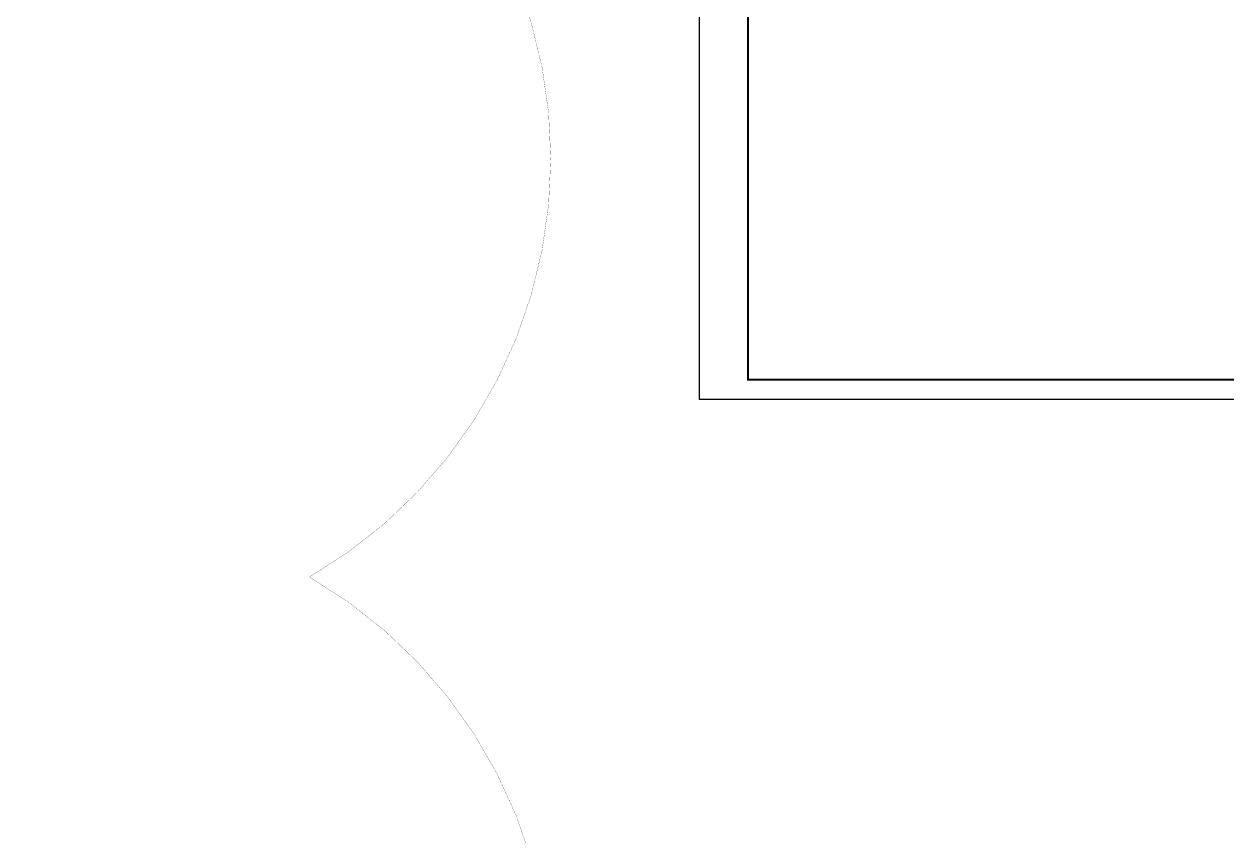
# Model space of a CAD drawing. Extents: x 826826 to 1642106, y -156213 to 399140.
# Drawn here: x 1472837 to 1503742, y 315844 to 336690 of the extents above; entities that cross this region are included whole.
import ezdxf

# ---------------------------------------------------------------- set-up
doc = ezdxf.new("R2010")
doc.units = 0
doc.header["$LTSCALE"] = 1000
doc.layers.get('0').update_dxf_attribs({"linetype": 'CONTINUOUS'})
doc.layers.add('-TK', color=7, linetype='CONTINUOUS')
doc.layers.add('审核', color=1, linetype='CONTINUOUS')

# ---------------------------------------------------------------- blocks, each defined once
blk = doc.blocks.new('A1')
blk.add_lwpolyline([(0, 59400), (0, 0), (84100, 0), (84100, 59400)], close=True)
at = {"const_width": 100}
blk.add_lwpolyline([(2500, 58400), (2500, 1000), (83100, 1000), (83100, 58400)], close=True, dxfattribs=at)

msp = doc.modelspace()

# ---------------------------------------------------------------- linework, layer by layer
at = {"layer": '审核', "const_width": 5}
msp.add_lwpolyline([(1372783.35, 386923.95, -0.57735027), (1394260.71, 386923.95, -0.57735027), (1415738.08, 386923.95, -0.57735027), (1437215.45, 386923.95, -0.57735027), (1458692.82, 386923.95, -0.57735027), (1480170.19, 386923.95, -0.57735027), (1480170.19, 365446.58, -0.57735027), (1480170.19, 343969.21, -0.57735027), (1480170.19, 322491.84, -0.57735027), (1480170.19, 301014.47, -0.57735027), (1480170.19, 279537.11, -0.57735027), (1480170.19, 258059.74, -0.57735027), (1480170.19, 236582.37, -0.57735027), (1480170.19, 215105, -0.57735027), (1480170.19, 193627.63, -0.57735027), (1480170.19, 172150.26, -0.57735027), (1480170.19, 150672.89, -0.57735027), (1480170.19, 129195.52, -0.57735027), (1480170.19, 107718.16, -0.57735027), (1480170.19, 86240.79, -0.57735027), (1480170.19, 64763.42, -0.57735027)], format="xyb", dxfattribs=at)

# ---------------------------------------------------------------- block references
at = {"layer": '-TK', "xscale": 0.5, "yscale": 0.5, "zscale": 0.5}
msp.add_blockref('A1', (1490186.28, 327062.42), dxfattribs=at)

doc.saveas('drawing.dxf')
